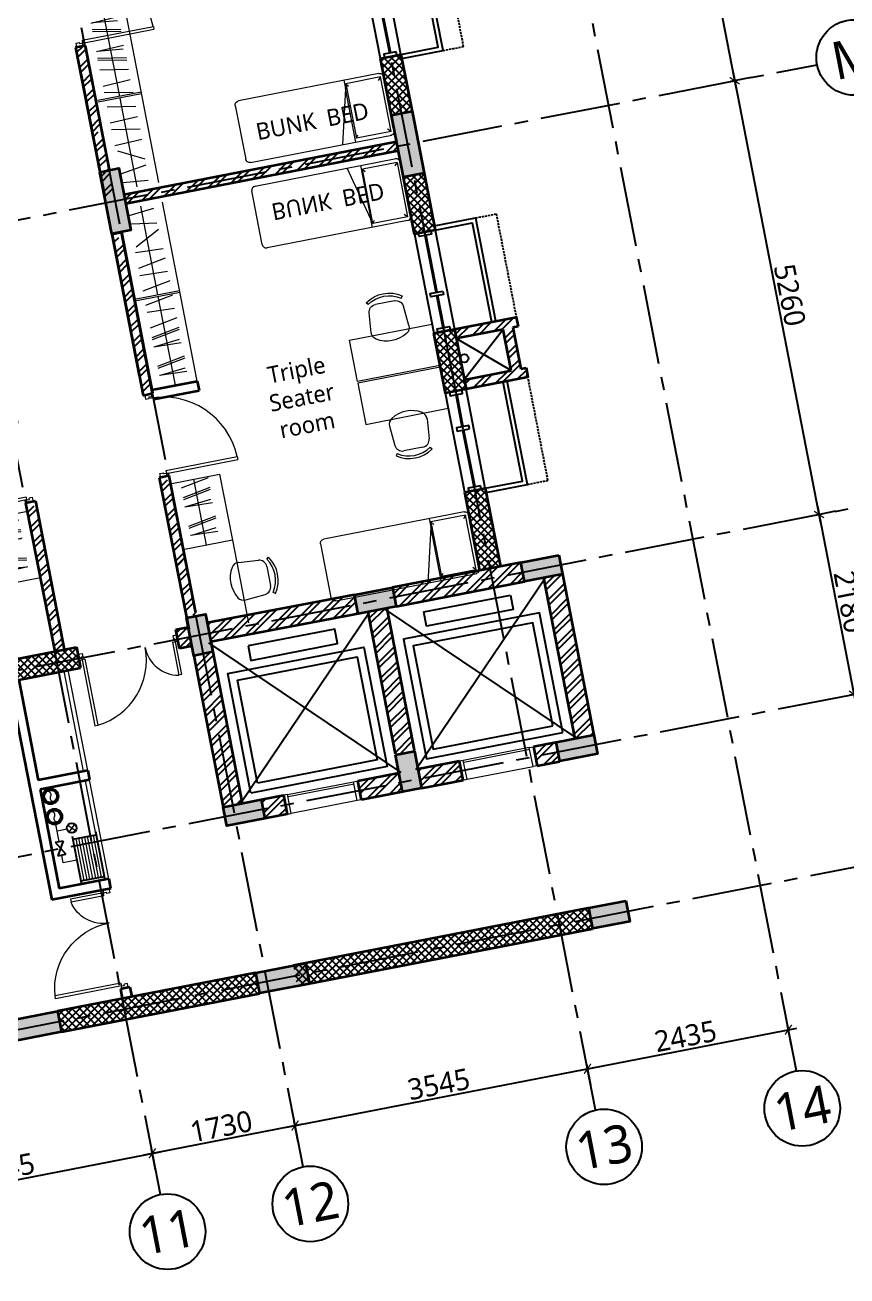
# Model space of a CAD drawing. Header units: millimetres. Extents: x -1107453 to -240403, y -265431 to 143409.
# Drawn here: x -259672 to -249892, y -188488 to -173598 of the extents above; entities that cross this region are included whole.
import ezdxf
from ezdxf.enums import TextEntityAlignment as Align

# ---------------------------------------------------------------- set-up
doc = ezdxf.new("R2010")
doc.units = ezdxf.units.MM
doc.header["$MEASUREMENT"] = 0
doc.linetypes.add('CENTER2', pattern=[28.575, 19.05, -3.175, 3.175, -3.175])
doc.linetypes.add('HIDDEN', pattern=[0.375, 0.25, -0.125])
for name, color, linetype in [('A-Anno-Dims', 7, 'Continuous'), ('A-Anno-Grid Lines', 154, 'Continuous'), ('A-Elevation', 4, 'Continuous'), ('A-Wall Patt', 8, 'Continuous'), ('A-Window', 4, 'Continuous'), ('Anno_Labels', 7, 'Continuous'), ('S-Conc Patt', 9, 'Continuous')]:
    doc.layers.add(name, color=color, linetype=linetype)
for name, color, linetype, lineweight in [('A-Detail Lines', 8, 'Continuous', 25), ('A-Door', 4, 'Continuous', 9), ('A-Wall Sec', 1, 'Continuous', 30), ('A-WIN', 5, 'Continuous', 25), ('column hatch', 12, 'Continuous', 5), ('S-Concrete', 40, 'Continuous', 30), ('text', 7, 'Continuous', 9), ('Wall HATCH', 8, 'Continuous', 15)]:
    doc.layers.add(name, color=color, linetype=linetype, lineweight=lineweight)
doc.layers.add('I-Furniture', color=7, linetype='Continuous', lineweight=15, true_color=0xc76300)
doc.styles.get("Standard").update_dxf_attribs({"font": 'trebuc.ttf'})
doc.dimstyles.new('IIITD_WD_L @ 100', dxfattribs={"dimscale": 100, "dimtxt": 2.5, "dimasz": 1, "dimexe": 0.5, "dimexo": 0.25, "dimgap": 0.3, "dimtad": 1, "dimdec": 0, "dimrnd": 1, "dimzin": 0, "dimdsep": 46, "dimtxsty": 'Standard', "dimblk": 'ARCHTICK', "dimcen": 0.2, "dimdle": 1, "dimclrd": 8, "dimclre": 8, "dimadec": 0, "dimazin": 0, "dimtfac": 1, "dimtdec": 0, "dimtofl": 0, "dimtmove": 0, "dimatfit": 0, "dimfxl": 2, "dimfxlon": 1, "dimtolj": 1, "dimtzin": 0, "dimlwd": -1, "dimlwe": -1, "dimarcsym": 0})
doc.dimstyles.new('IIITD_WD_M @ 100', dxfattribs={"dimscale": 100, "dimtxt": 1, "dimasz": 0.25, "dimexe": 0.25, "dimexo": 0.25, "dimgap": 0.3, "dimtad": 1, "dimdec": 0, "dimrnd": 2.5, "dimzin": 0, "dimdsep": 46, "dimtxsty": 'Standard', "dimblk": 'ARCHTICK', "dimcen": 0.2, "dimdle": 0.5, "dimclrd": 8, "dimclre": 254, "dimadec": 0, "dimazin": 0, "dimtfac": 1, "dimtdec": 0, "dimtofl": 0, "dimtmove": 0, "dimatfit": 0, "dimfxl": 100, "dimtolj": 1, "dimtzin": 0, "dimlwd": -1, "dimlwe": -1, "dimarcsym": 0})
pattern_1 = [(45, (-2e-08, -208066.38), (-44.194174, 44.194174), []), (135, (-2e-08, -208066.38), (-44.194174, -44.194174), [])]
pattern_2 = [(45, (0, -68461.45), (-106.06602, 106.06602), []), (45, (70.71, -68461.45), (-106.06602, 106.06602), [])]

# ---------------------------------------------------------------- blocks, each defined once
blk = doc.blocks.new('Lift Door')
at = {"layer": 'A-Door'}
for p, q in [((-15860, -5817), (-15860, -6617)), ((-15655, -6617), (-15655, -5817)), ((-15630, -6617), (-15630, -5817))]:
    blk.add_line(p, q, dxfattribs=at)
for points in [[(-15860, -5767), (-15860, -5817), (-15630, -5817), (-15630, -5767)], [(-15860, -6667), (-15860, -6617), (-15630, -6617), (-15630, -6667)]]:
    blk.add_lwpolyline(points, dxfattribs=at)
blk = doc.blocks.new('Lift Room')
at = {"layer": 'A-Detail Lines'}
for p, q in [((-15630, 122925), (-13680, 124875)), ((-15630, 124875), (-13680, 122925))]:
    blk.add_line(p, q, dxfattribs=at)
blk.add_lwpolyline([(-15430, 124625), (-14180, 124625), (-14180, 123175), (-15430, 123175)], close=True, dxfattribs=at)
at = {"layer": 'A-Elevation'}
for points in [[(-15530, 124725), (-14080, 124725), (-14080, 123075), (-15530, 123075)], [(-13805, 124425), (-13980, 124425), (-13980, 123375), (-13805, 123375)]]:
    blk.add_lwpolyline(points, close=True, dxfattribs=at)
blk = doc.blocks.new('W 1200')
at = {"layer": 'A-Window', "linetype": 'HIDDEN', "ltscale": 100}
for p, q in [((552588, 7900), (552588, 9150)), ((552838, 7900), (552588, 7900))]:
    blk.add_line(p, q, dxfattribs=at)
at = {"layer": 'A-Window', "color": 2, "lineweight": 40}
for p, q in [((553463, 8720), (553463, 9110)), ((553463, 7990), (553463, 8680))]:
    blk.add_line(p, q, dxfattribs=at)
at = {"layer": 'A-Window', "color": 5}
for points in [[(553338, 7900), (552838, 7900), (552838, 9150)], [(553338, 7950), (552888, 7950), (552888, 9150)]]:
    blk.add_lwpolyline(points, dxfattribs=at)
at = {"layer": 'A-Window'}
for points in [[(553338, 7950), (553338, 9150)], [(553588, 7950), (553588, 9150)], [(553388, 8680), (553388, 8720), (553538, 8720), (553538, 8680), (553388, 8680)]]:
    blk.add_lwpolyline(points, dxfattribs=at)
for points in [[(553388, 9150), (553538, 9150), (553538, 9110), (553388, 9110)], [(553388, 7990), (553538, 7990), (553538, 7950), (553388, 7950)]]:
    blk.add_lwpolyline(points, close=True, dxfattribs=at)
blk = doc.blocks.new('Door 1200')
at = {"layer": 'A-Door', "color": 5, "lineweight": 18}
for p, q in [((524084, 16182), (524084, 16132)), ((524084, 16182), (524159, 16182)), ((524084, 16132), (524124, 16132)), ((524124, 16147), (524124, 16132)), ((524159, 16147), (524124, 16147)), ((524159, 16182), (524159, 16147)), ((524159, 16147), (524557, 16147)), ((524159, 16112), (524159, 16147)), ((524159, 16112), (524557, 16112)), ((524557, 16147), (524557, 16112)), ((524159, 15052), (524159, 15017)), ((524159, 15052), (524958, 15052)), ((524958, 15017), (524958, 15052)), ((524084, 15032), (524124, 15032)), ((524084, 14982), (524084, 15032)), ((524084, 14982), (524159, 14982)), ((524124, 15017), (524124, 15032)), ((524159, 15017), (524124, 15017)), ((524159, 14982), (524159, 15017)), ((524159, 15017), (524958, 15017))]:
    blk.add_line(p, q, dxfattribs=at)
at = {"layer": 'A-Door', "lineweight": 18}
for centre, radius, start, end in [((524155, 16193), 411, 270.5695, 348.692), ((524157, 14978), 804, 5.3148, 89.8715)]:
    blk.add_arc(centre, radius, start, end, dxfattribs=at)
blk = doc.blocks.new('f h')
at = {"layer": 'A-WIN'}
for p, q in [((1010874, -78570), (1010972, -78570)), ((1010874, -78570), (1010972, -78734)), ((1010972, -78570), (1010874, -78734)), ((1011088, -78536), (1011088, -79120)), ((1011088, -78575), (1011368, -78575)), ((1011368, -78536), (1011368, -79120)), ((1010874, -78734), (1010972, -78734)), ((1011088, -79081), (1011368, -79081))]:
    blk.add_line(p, q, dxfattribs=at)
at = {"layer": 'A-WIN', "ltscale": 50}
for centre, radius in [((1010925, -78023), 93.8), ((1010925, -78023), 75), ((1010924, -78269), 93.8), ((1010924, -78269), 75)]:
    blk.add_circle(centre, radius, dxfattribs=at)
at = {"layer": 'A-WIN'}
blk.add_circle((1011100, -78441), 56.6, dxfattribs=at)
at = {"layer": 'Wall HATCH'}
for p, q in [((1010923, -78570), (1010923, -78344)), ((1010923, -78441), (1011044, -78441)), ((1011140, -78401), (1011060, -78481)), ((1011140, -78481), (1011060, -78401)), ((1011123, -78575), (1011123, -79081)), ((1011158, -78575), (1011158, -79081)), ((1011193, -78575), (1011193, -79081)), ((1011228, -78575), (1011228, -79081)), ((1011263, -78575), (1011263, -79081)), ((1011298, -78575), (1011298, -79081)), ((1011333, -78575), (1011333, -79081)), ((1010923, -78828), (1010923, -78734)), ((1011088, -78828), (1010923, -78828))]:
    blk.add_line(p, q, dxfattribs=at)
at = {"layer": 'Wall HATCH', "ltscale": 50}
for centre in [(1010899, -77997), (1010897, -78242)]:
    blk.add_arc(centre, 37.5, 314.6267, 134.6267, dxfattribs=at)
at = {"layer": 'Wall HATCH'}
for centre in [(1010952, -78050), (1010950, -78296)]:
    blk.add_arc(centre, 37.5, 134.6267, 314.6267, dxfattribs=at)
blk = doc.blocks.new('column 2.04')
at = {"layer": 'S-Conc Patt'}
h = blk.add_hatch(color=256, dxfattribs=at)
h.paths.add_polyline_path([(-369013, -99408), (-368966, -99653), (-369417, -99741), (-369465, -99496)])
h.paths.add_polyline_path([(-394331, -99824), (-394331, -100074), (-394781, -100074), (-394781, -99824)])
h.paths.add_polyline_path([(-363666, -83102), (-363421, -83054), (-363278, -83790), (-363523, -83838)])
h.paths.add_polyline_path([(-362663, -88265), (-362417, -88217), (-362274, -88954), (-362520, -89001)])
h.paths.add_polyline_path([(-371321, -89948), (-371075, -89900), (-370932, -90637), (-371178, -90684)])
h.paths.add_polyline_path([(-372324, -84785), (-372079, -84737), (-371936, -85473), (-372181, -85521)])
h.paths.add_polyline_path([(-394581, -79594), (-394331, -79594), (-394331, -80344), (-394581, -80344)])
h.paths.add_polyline_path([(-394581, -84854), (-394331, -84854), (-394331, -85604), (-394581, -85604)])
h.paths.add_polyline_path([(-394581, -90114), (-394331, -90114), (-394331, -90864), (-394581, -90864)])
h.paths.add_polyline_path([(-403401, -90114), (-403151, -90114), (-403151, -90864), (-403401, -90864)])
h.paths.add_polyline_path([(-403401, -84854), (-403151, -84854), (-403151, -85604), (-403401, -85604)])
h.paths.add_polyline_path([(-376206, -74746), (-375956, -74746), (-375956, -75496), (-376206, -75496)])
h.paths.add_polyline_path([(-376206, -68798), (-375956, -68798), (-375956, -69548), (-376206, -69548)])
h.paths.add_polyline_path([(-376206, -71978), (-375956, -71978), (-375956, -72728), (-376206, -72728)])
h.paths.add_polyline_path([(-392316, -74679), (-392566, -74679), (-392566, -75429), (-392316, -75429)])
h.paths.add_polyline_path([(-392316, -69548), (-392566, -69548), (-392566, -68798), (-392316, -68798)])
h.paths.add_polyline_path([(-392316, -72728), (-392566, -72728), (-392566, -71978), (-392316, -71978)])
h.paths.add_polyline_path([(-404356, -76624), (-404106, -76624), (-404106, -77374), (-404356, -77374)])
h.paths.add_polyline_path([(-399116, -69048), (-399116, -68798), (-399866, -68798), (-399866, -69048)])
h.paths.add_polyline_path([(-399866, -71219), (-399616, -71219), (-399616, -71969), (-399866, -71969)])
h.paths.add_polyline_path([(-405836, -76624), (-405586, -76624), (-405586, -77374), (-405836, -77374)])
h.paths.add_polyline_path([(-405836, -74679), (-405586, -74679), (-405586, -75429), (-405836, -75429)])
h.paths.add_polyline_path([(-399866, -74679), (-399616, -74679), (-399616, -75429), (-399866, -75429)])
h.paths.add_polyline_path([(-394331, -74679), (-394581, -74679), (-394581, -75429), (-394331, -75429)])
h.paths.add_polyline_path([(-398116, -74679), (-397886, -74679), (-397886, -75429), (-398116, -75429)])
h.paths.add_polyline_path([(-363217, -72649), (-362972, -72601), (-362829, -73337), (-363074, -73385)])
h.paths.add_polyline_path([(-367968, -75554), (-367921, -75799), (-368659, -75943), (-368707, -75697)])
h.paths.add_polyline_path([(-365101, -94245), (-364876, -94201), (-364788, -94653), (-365014, -94697)])
h.paths.add_polyline_path([(-366635, -98929), (-366588, -99174), (-367177, -99289), (-367224, -99043)])
h.paths.add_polyline_path([(-399616, -76624), (-399616, -76854), (-400366, -76854), (-400366, -76624)])
h.paths.add_polyline_path([(-360255, -95641), (-360212, -95867), (-360658, -95954), (-360702, -95728)])
h.paths.add_polyline_path([(-364212, -96410), (-364168, -96636), (-364620, -96724), (-364664, -96498)])
h.paths.add_polyline_path([(-360672, -93501), (-360628, -93727), (-361080, -93815), (-361124, -93589)])
h.paths.add_polyline_path([(-362615, -95876), (-362389, -95832), (-362303, -96274), (-362529, -96317)])
h.paths.add_polyline_path([(-362650, -93886), (-362606, -94112), (-363058, -94200), (-363102, -93974)])
h.paths.add_polyline_path([(-399616, -97814), (-399616, -98044), (-400066, -98044), (-400066, -97814)])
h.paths.add_polyline_path([(-399616, -95979), (-399846, -95979), (-399846, -95519), (-399616, -95519)])
h.paths.add_polyline_path([(-403656, -97814), (-403656, -98044), (-404106, -98044), (-404106, -97814)])
h.paths.add_polyline_path([(-403656, -95634), (-403656, -95864), (-404106, -95864), (-404106, -95634)])
h.paths.add_polyline_path([(-401976, -97584), (-401746, -97584), (-401746, -98044), (-401976, -98044)])
h.paths.add_polyline_path([(-401631, -95634), (-401631, -95864), (-402091, -95864), (-402091, -95634)])
h.paths.add_polyline_path([(-367831, -89270), (-367605, -89226), (-367462, -89962), (-367688, -90006)])
h.paths.add_polyline_path([(-367136, -83776), (-366911, -83732), (-366768, -84469), (-366993, -84513)])
h.paths.add_polyline_path([(-368050, -79074), (-368094, -78848), (-367358, -78705), (-367314, -78931)])
h.paths.add_polyline_path([(-370776, -74118), (-370550, -74074), (-370407, -74811), (-370633, -74854)])
h.paths.add_polyline_path([(-398116, -79594), (-397886, -79594), (-397886, -80344), (-398116, -80344)])
h.paths.add_polyline_path([(-363685, -98355), (-363637, -98601), (-364227, -98715), (-364275, -98470)])
h.paths.add_polyline_path([(-399616, -99824), (-399616, -100074), (-400216, -100074), (-400216, -99824)])
h.paths.add_polyline_path([(-364299, -74841), (-364054, -74793), (-363911, -75529), (-364156, -75577)])
h.paths.add_polyline_path([(-396500, -95634), (-396500, -95884), (-397100, -95884), (-397100, -95634)])
h.paths.add_polyline_path([(-403606, -80084), (-403606, -79834), (-404356, -79834), (-404356, -80084)])
h.paths.add_polyline_path([(-359872, -97614), (-359824, -97860), (-360265, -97945), (-360313, -97700)])
h.paths.add_polyline_path([(-396501, -99824), (-396501, -100074), (-397101, -100074), (-397101, -99824)])
h.paths.add_polyline_path([(-403655, -99824), (-403655, -100074), (-404106, -100074), (-404106, -99824)])
h.paths.add_polyline_path([(-367439, -94796), (-367391, -95042), (-367980, -95156), (-368028, -94911)])
h.paths.add_polyline_path([(-368835, -84106), (-368609, -84063), (-368466, -84799), (-368692, -84843)])
h.paths.add_polyline_path([(-398116, -84854), (-397886, -84854), (-397886, -85604), (-398116, -85604)])
h.paths.add_polyline_path([(-398116, -90114), (-397886, -90114), (-397886, -90864), (-398116, -90864)])
h.paths.add_polyline_path([(-369076, -73788), (-368830, -73740), (-368687, -74476), (-368933, -74524)])
h.paths.add_polyline_path([(-374266, -74797), (-374020, -74749), (-373877, -75485), (-374123, -75533)])
h.paths.add_polyline_path([(-405836, -71219), (-405586, -71219), (-405586, -71969), (-405836, -71969)])
h.paths.add_polyline_path([(-362846, -74558), (-362601, -74510), (-362458, -75247), (-362703, -75294)])
h.paths.add_polyline_path([(-363878, -69249), (-363633, -69201), (-363490, -69937), (-363735, -69985)])
h.paths.add_polyline_path([(-369736, -70391), (-369491, -70344), (-369347, -71080), (-369593, -71128)])
h.paths.add_polyline_path([(-369820, -95259), (-369772, -95505), (-370224, -95592), (-370271, -95347)])
h.paths.add_polyline_path([(-366133, -88940), (-365907, -88896), (-365764, -89632), (-365990, -89676)])
h.paths.add_polyline_path([(-363442, -77944), (-363394, -78189), (-364130, -78332), (-364178, -78087)])
h.paths.add_polyline_path([(-369838, -78943), (-369613, -78899), (-369469, -79635), (-369695, -79679)])
h.paths.add_polyline_path([(-373328, -79621), (-373083, -79574), (-372940, -80310), (-373185, -80358)])
h.paths.add_polyline_path([(-400366, -80064), (-400366, -79834), (-399616, -79834), (-399616, -80064)])
h.paths.add_polyline_path([(-399846, -84854), (-399616, -84854), (-399616, -85604), (-399846, -85604)])
h.paths.add_polyline_path([(-394331, -95634), (-394331, -95884), (-394781, -95884), (-394781, -95634)])
h.paths.add_polyline_path([(-399846, -90114), (-399616, -90114), (-399616, -90864), (-399846, -90864)])
h.paths.add_polyline_path([(-370543, -69048), (-370543, -68798), (-369793, -68798), (-369793, -69048)])
at = {"layer": 'S-Concrete', "lineweight": 35}
for points in [[(-362663, -88265), (-362417, -88217), (-362274, -88954), (-362520, -89001)], [(-366635, -98929), (-366588, -99174), (-367177, -99289), (-367224, -99043), (-366635, -98929)]]:
    blk.add_lwpolyline(points, close=True, dxfattribs=at)
for points in [[(-366133, -88940), (-365907, -88896), (-365764, -89632), (-365990, -89676), (-366133, -88940)], [(-360672, -93501), (-360628, -93727), (-361080, -93815), (-361124, -93589), (-360672, -93501)], [(-362650, -93886), (-362606, -94112), (-363058, -94200), (-363102, -93974), (-362650, -93886)], [(-365101, -94245), (-364876, -94201), (-364788, -94653), (-365014, -94697), (-365101, -94245)], [(-360255, -95641), (-360212, -95867), (-360658, -95954), (-360702, -95728), (-360255, -95641)], [(-362615, -95876), (-362389, -95832), (-362303, -96274), (-362529, -96317), (-362615, -95876)], [(-364212, -96410), (-364168, -96636), (-364620, -96724), (-364664, -96498), (-364212, -96410)], [(-359872, -97614), (-359824, -97860), (-360265, -97945), (-360313, -97700), (-359872, -97614)], [(-363685, -98355), (-363637, -98601), (-364227, -98715), (-364275, -98470), (-363685, -98355)]]:
    blk.add_lwpolyline(points, dxfattribs=at)
blk = doc.blocks.new('ABL_Door_S - 1000 x 2100-11-3 Second Floor Lvl')
at = {"layer": 'A-Door', "color": 5}
for p, q in [((-500, 38), (-450, 38)), ((-500, -38), (-500, 38)), ((-450, 38), (-450, -3)), ((450, 38), (450, -3)), ((500, 38), (450, 38)), ((500, -38), (500, 38)), ((-500, -38), (-465, -38)), ((-465, -3), (-450, -3)), ((-465, -38), (-465, -3)), ((-430, -38), (-465, -38)), ((465, -3), (450, -3)), ((465, -38), (465, -3)), ((500, -38), (465, -38))]:
    blk.add_line(p, q, dxfattribs=at)
at = {"layer": 'A-Door', "color": 5, "lineweight": 18}
for p, q in [((-465, -38), (-465, -903)), ((-430, -38), (-430, -903)), ((-430, -903), (-465, -903))]:
    blk.add_line(p, q, dxfattribs=at)
at = {"layer": 'A-Door'}
blk.add_arc((-450, -2), 900, 271.2981, 359.9894, dxfattribs=at)
blk = doc.blocks.new('Grid Head')
blk.add_circle((0, 0), 3)
at = {"layer": 'Anno_Labels'}
blk.add_attdef('GRID_NAME', text='', height=3, dxfattribs=at).set_placement((0, 0), align=Align.MIDDLE_CENTER)
blk = doc.blocks.new('_ArchTick')
at = {"color": 0, "linetype": 'ByBlock', "const_width": 0.15}
blk.add_lwpolyline([(-0.5, -0.5), (0.5, 0.5)], dxfattribs=at)
blk = doc.blocks.new('*D1101')
at = {"layer": 'A-Anno-Dims', "color": 8, "transparency": 16777216}
for p, q in [((545837, -12400), (549513, -11685)), ((549453, -11901), (549405, -11655)), ((545973, -12577), (545925, -12332))]:
    blk.add_line(p, q, dxfattribs=at)
at = {"layer": 'A-Anno-Dims', "color": 8, "transparency": 16777216, "xscale": 100, "yscale": 100, "zscale": 100}
for p, rotation in [((549415, -11704), 11.00000000000686), ((545935, -12381), 191.0000000000068)]:
    blk.add_blockref('_ArchTick', p, dxfattribs=dict(at, rotation=rotation))
at = {"layer": 'A-Anno-Dims', "color": 0, "transparency": 16777216, "insert": (547645, -11888), "char_height": 250, "attachment_point": 5, "rotation": 11}
blk.add_mtext('\\A1;3545', dxfattribs=at)
blk = doc.blocks.new('_Open90')
at = {"color": 0, "linetype": 'ByBlock', "lineweight": -2}
for p, q in [((0, 0), (-1, 0)), ((-0.5, 0.5), (0, 0)), ((0, 0), (-0.5, -0.5))]:
    blk.add_line(p, q, dxfattribs=at)
blk = doc.blocks.new('*D1102')
at = {"layer": 'A-Anno-Dims', "color": 8, "transparency": 16777216}
for p, q in [((549317, -11724), (551211, -11355)), ((551151, -11571), (551104, -11325)), ((549453, -11901), (549405, -11655))]:
    blk.add_line(p, q, dxfattribs=at)
at = {"layer": 'A-Anno-Dims', "color": 8, "transparency": 16777216, "xscale": 100, "yscale": 100, "zscale": 100}
for p, rotation in [((551113, -11374), 10.99999999058284), ((549415, -11704), 190.9999999905828)]:
    blk.add_blockref('_ArchTick', p, dxfattribs=dict(at, rotation=rotation))
at = {"layer": 'A-Anno-Dims', "color": 0, "transparency": 16777216, "insert": (550234, -11385), "char_height": 250, "attachment_point": 5, "rotation": 11}
blk.add_mtext('\\A1;1730', dxfattribs=at)
blk = doc.blocks.new('*D1103')
at = {"layer": 'A-Anno-Dims', "color": 8, "transparency": 16777216}
for p, q in [((551015, -11393), (554691, -10679)), ((554631, -10894), (554583, -10649)), ((551151, -11571), (551104, -11325))]:
    blk.add_line(p, q, dxfattribs=at)
at = {"layer": 'A-Anno-Dims', "color": 8, "transparency": 16777216, "xscale": 100, "yscale": 100, "zscale": 100}
for p, rotation in [((554593, -10698), 10.99999999058284), ((551113, -11374), 190.9999999905828)]:
    blk.add_blockref('_ArchTick', p, dxfattribs=dict(at, rotation=rotation))
at = {"layer": 'A-Anno-Dims', "color": 0, "transparency": 16777216, "insert": (552823, -10882), "char_height": 250, "attachment_point": 5, "rotation": 11}
blk.add_mtext('\\A1;3545', dxfattribs=at)
blk = doc.blocks.new('*D1104')
at = {"layer": 'A-Anno-Dims', "color": 8, "transparency": 16777216}
for p, q in [((554495, -10717), (557082, -10214)), ((557022, -10430), (556974, -10184)), ((554631, -10894), (554583, -10649))]:
    blk.add_line(p, q, dxfattribs=at)
at = {"layer": 'A-Anno-Dims', "color": 8, "transparency": 16777216, "xscale": 100, "yscale": 100, "zscale": 100}
for p, rotation in [((556983, -10233), 10.99999999058284), ((554593, -10698), 190.9999999905828)]:
    blk.add_blockref('_ArchTick', p, dxfattribs=dict(at, rotation=rotation))
at = {"layer": 'A-Anno-Dims', "color": 0, "transparency": 16777216, "insert": (555758, -10311), "char_height": 250, "attachment_point": 5, "rotation": 11}
blk.add_mtext('\\A1;2435', dxfattribs=at)
blk = doc.blocks.new('*D1124')
at = {"layer": 'A-Anno-Dims', "color": 8, "transparency": 16777216}
for p, q in [((557328, -4003), (557783, -6339)), ((557544, -4063), (557298, -4111)), ((557960, -6203), (557714, -6251))]:
    blk.add_line(p, q, dxfattribs=at)
at = {"layer": 'A-Anno-Dims', "color": 8, "transparency": 16777216, "xscale": 100, "yscale": 100, "zscale": 100}
for p, rotation in [((557348, -4101), 101.0000000010404), ((557764, -6241), 281.0000000010404)]:
    blk.add_blockref('_ArchTick', p, dxfattribs=dict(at, rotation=rotation))
at = {"layer": 'A-Anno-Dims', "color": 0, "transparency": 16777216, "insert": (557710, -5141), "char_height": 250, "attachment_point": 5, "rotation": 281}
blk.add_mtext('\\A1;2180', dxfattribs=at)
blk = doc.blocks.new('*D1127')
at = {"layer": 'A-Anno-Dims', "color": 8, "transparency": 16777216}
for p, q in [((555537, 6264), (555291, 6216)), ((555321, 6324), (556363, 964)), ((556540, 1100), (556295, 1053))]:
    blk.add_line(p, q, dxfattribs=at)
at = {"layer": 'A-Anno-Dims', "color": 8, "transparency": 16777216, "xscale": 100, "yscale": 100, "zscale": 100}
for p, rotation in [((555340, 6226), 101.0000000010405), ((556344, 1062), 281.0000000010405)]:
    blk.add_blockref('_ArchTick', p, dxfattribs=dict(at, rotation=rotation))
at = {"layer": 'A-Anno-Dims', "color": 0, "transparency": 16777216, "insert": (555997, 3674), "char_height": 250, "attachment_point": 5, "rotation": 281}
blk.add_mtext('\\A1;5260', dxfattribs=at)
blk = doc.blocks.new('*D1128')
at = {"layer": 'A-Anno-Dims', "color": 8, "transparency": 16777216}
for p, q in [((556540, 1100), (556295, 1053)), ((556325, 1160), (557367, -4199)), ((557544, -4063), (557298, -4111))]:
    blk.add_line(p, q, dxfattribs=at)
at = {"layer": 'A-Anno-Dims', "color": 8, "transparency": 16777216, "xscale": 100, "yscale": 100, "zscale": 100}
for p, rotation in [((556344, 1062), 101.0000000010405), ((557348, -4101), 281.0000000010405)]:
    blk.add_blockref('_ArchTick', p, dxfattribs=dict(at, rotation=rotation))
at = {"layer": 'A-Anno-Dims', "color": 0, "transparency": 16777216, "insert": (557000, -1489), "char_height": 250, "attachment_point": 5, "rotation": 281}
blk.add_mtext('\\A1;5260', dxfattribs=at)
blk = doc.blocks.new('chair1')
at = {"layer": 'I-Furniture'}
for p, q in [((-320, 228), (-84, 207)), ((16, 201), (42, 219)), ((1, 115), (1, -115)), ((-320, -228), (-84, -207)), ((16, -201), (42, -219))]:
    blk.add_line(p, q, dxfattribs=at)
for centre, radius, start, end in [((-108, 0), 351, 148.407, 211.593), ((-328, 135), 92.9, 85.0303, 148.407), ((-92, 115), 92.9, 0, 85.0303), ((-278, 0), 356, 325.6197, 34.3803), ((-278, 0), 387, 325.6197, 34.3803), ((-92, -115), 92.9, 274.9697, 0), ((-328, -135), 92.9, 211.593, 274.9697)]:
    blk.add_arc(centre, radius, start, end, dxfattribs=at)
blk = doc.blocks.new('A$C0E3E786B')
at = {"layer": 'I-Furniture', "ltscale": 0.1}
for p, q in [((-1905, 916), (-205, 916)), ((-1481, 916), (-1481, 816)), ((-1955, 216), (-1955, 866)), ((-1915, 872), (-1881, 837)), ((-1915, 872), (-1495, 872)), ((-1915, 211), (-1915, 872)), ((-1495, 872), (-1521, 837)), ((-1495, 872), (-1495, 211)), ((-1481, 166), (-1481, 816)), ((-1481, 816), (-1320, 166)), ((-155, 866), (-155, 216)), ((-1915, 211), (-1881, 246)), ((-1915, 211), (-1495, 211)), ((-1915, 166), (-1915, 167)), ((-205, 166), (-1915, 166)), ((-1495, 211), (-1521, 246))]:
    blk.add_line(p, q, dxfattribs=at)
for centre, start, end in [((-1905, 866), 90, 180), ((-205, 866), 0, 90), ((-1905, 216), 180, 270), ((-205, 216), 270, 0)]:
    blk.add_arc(centre, 50, start, end, dxfattribs=at)
blk = doc.blocks.new('*D1134')
at = {"layer": 'text', "color": 8, "transparency": 16777216}
blk.add_line((-289758, -110151), (-289758, -109251), dxfattribs=at)
at = {"layer": 'text', "color": 254, "transparency": 16777216}
for p, q in [((-289958, -109301), (-289733, -109301)), ((-289958, -110101), (-289733, -110101))]:
    blk.add_line(p, q, dxfattribs=at)
at = {"layer": 'text', "color": 8, "transparency": 16777216, "xscale": 25, "yscale": 25, "zscale": 25}
for p, rotation in [((-289758, -109301), 90), ((-289758, -110101), 270)]:
    blk.add_blockref('_ArchTick', p, dxfattribs=dict(at, rotation=rotation))
at = {"layer": 'text', "color": 0, "transparency": 16777216, "insert": (-289839, -109701), "char_height": 100, "attachment_point": 5, "rotation": 90}
blk.add_mtext('\\A1;800', dxfattribs=at)
blk = doc.blocks.new('Grid Girls Hostel')
at = {"layer": 'A-Anno-Grid Lines', "linetype": 'CENTER2', "ltscale": 50}
for p, q in [((557078.8, -10724.1), (550388.2, 23696.3)), ((551208.5, -11865.1), (544521.1, 22538.2)), ((549510.2, -12195.2), (542822.9, 22208.1)), ((554688.3, -11188.7), (550425.3, 10742.6)), ((542821.1, -1566.3), (557324.7, 1252.9)), ((543824.8, -6729.7), (558328.3, -3910.5)), ((544241.4, -8869.5), (558745, -6050.3)), ((544626.8, -10852.3), (559130.4, -8033.1))]:
    blk.add_line(p, q, dxfattribs=at)
at = {"layer": 'A-Anno-Dims'}
ref = blk.add_blockref('Grid Head', (557766.4, 1338.7), dxfattribs=dict(at, xscale=150, yscale=150, zscale=150, rotation=11.00000000000715))
ref.add_attrib('GRID_NAME', 'M', dxfattribs={"layer": '0', "height": 450, "rotation": 11}).set_placement((557766.4, 1338.7), align=Align.MIDDLE_CENTER)
ref = blk.add_blockref('Grid Head', (557148.1, -11169), dxfattribs=dict(at, xscale=150, yscale=150, zscale=150, rotation=11.00000000000739))
ref.add_attrib('GRID_NAME', '14', dxfattribs={"layer": '0', "height": 450, "rotation": 11}).set_placement((557148.1, -11169), align=Align.MIDDLE_CENTER)
ref = blk.add_blockref('Grid Head', (554790.7, -11627.2), dxfattribs=dict(at, xscale=150, yscale=150, zscale=150, rotation=11.00000000000739))
ref.add_attrib('GRID_NAME', '13', dxfattribs={"layer": '0', "height": 450, "rotation": 11}).set_placement((554790.7, -11627.2), align=Align.MIDDLE_CENTER)
ref = blk.add_blockref('Grid Head', (551295, -12306.7), dxfattribs=dict(at, xscale=149.9999999999999, yscale=149.9999999999999, zscale=149.9999999999999, rotation=11.00000000000739))
ref.add_attrib('GRID_NAME', '12', dxfattribs={"layer": '0', "height": 450, "rotation": 11}).set_placement((551295, -12306.7), align=Align.MIDDLE_CENTER)
ref = blk.add_blockref('Grid Head', (549596.1, -12637), dxfattribs=dict(at, xscale=150, yscale=150, zscale=150, rotation=11.00000000000739))
ref.add_attrib('GRID_NAME', '11', dxfattribs={"layer": '0', "height": 450, "rotation": 11}).set_placement((549596.1, -12637), align=Align.MIDDLE_CENTER)
for base, p1, p2, angle, picture, middle in [((556343.9, 1062.2), (556321, 6416.2), (557324.7, 1252.9), 101, '*D1127', (555996.8, 3674)), ((557347.6, -4101.1), (557324.7, 1252.9), (558328.3, -3910.5), 101, '*D1128', (557000.5, -1489.4)), ((557763.5, -6241.1), (558328.3, -3910.5), (558744.3, -6050.5), 101, '*D1124', (557709.9, -5141.1)), ((556983.4, -10233.2), (554688.3, -11188.7), (557078.8, -10724.1), 191, '*D1104', (555758.2, -10311.3)), ((554592.9, -10697.9), (551208.5, -11865.1), (554688.3, -11188.7), 191, '*D1103', (552823, -10881.8)), ((551113.1, -11374.3), (549510.2, -12195.2), (551208.5, -11865.1), 191, '*D1102', (550234, -11385.1))]:
    dim = blk.add_linear_dim(base=base, p1=p1, p2=p2, angle=angle, dimstyle='IIITD_WD_L @ 100', override={"dimtmove": 1, "dimldrblk": 'Open90', "dimarcsym": 1}, dxfattribs=at)
    dim.commit()
    dim.dimension.update_dxf_attribs({"geometry": picture, "text_midpoint": middle})
dim = blk.add_aligned_dim(p1=(546030.4, -12871.7), p2=(549510.2, -12195.2), distance=500, dimstyle='IIITD_WD_L @ 100', override={"dimldrblk": 'Open90', "dimarcsym": 1}, dxfattribs=at)
dim.commit()
dim.dimension.update_dxf_attribs({"geometry": '*D1101', "text_midpoint": (547644.9, -11888.3)})
blk = doc.blocks.new('TRIPLE')
at = {"layer": 'A-Wall Sec', "lineweight": 35}
for p, q in [((-290652.3, -111125.6), (-290102.3, -111125.6)), ((-290102.3, -111240.6), (-290102.3, -111125.6)), ((-290652.3, -111240.6), (-290102.3, -111240.6))]:
    blk.add_line(p, q, dxfattribs=at)
at = {"layer": 'I-Furniture', "ltscale": 0.1}
for p, q in [((-290052.3, -109301), (-290052.3, -108299.1)), ((-290052.3, -109301), (-290652.3, -109301)), ((-290052.3, -110101), (-290052.3, -109301)), ((-290652.3, -110101), (-290052.3, -110101)), ((-290102.3, -111240.6), (-290102.3, -113410.7)), ((-290102.3, -111240.6), (-290102.3, -113410.7)), ((-290102.3, -112315.6), (-290627.3, -112315.6)), ((-290102.3, -112335.6), (-290627.3, -112335.6))]:
    blk.add_line(p, q, dxfattribs=at)
at = {"layer": 'I-Furniture', "color": 9, "ltscale": 0.1, "true_color": 0xbababa}
for p, q in [((-290364.8, -109301), (-290364.8, -110101)), ((-290196.1, -109596.5), (-290533.4, -109537.1)), ((-290196.1, -109621.1), (-290533.4, -109561.7)), ((-290531, -109454.2), (-290200.4, -109440.2)), ((-290516.5, -109451.9), (-290213, -109484.3)), ((-290196.1, -109942.6), (-290533.4, -109883.2)), ((-290531, -109800.3), (-290200.4, -109786.3)), ((-290516.5, -109798), (-290213, -109830.4)), ((-290196.1, -109967.2), (-290533.4, -109907.8)), ((-290196.1, -110084.4), (-290533.4, -110025)), ((-290364.8, -111240.6), (-290364.8, -112315.6)), ((-290196.1, -111536), (-290533.4, -111476.6)), ((-290196.1, -111560.6), (-290533.4, -111501.3)), ((-290531, -111393.8), (-290200.4, -111379.8)), ((-290516.5, -111391.5), (-290213, -111423.8)), ((-290531, -111739.9), (-290200.4, -111725.9)), ((-290516.5, -111737.6), (-290213, -111770)), ((-290196.1, -111882.1), (-290533.4, -111822.8)), ((-290196.1, -111906.8), (-290533.4, -111847.4)), ((-290196.1, -112023.9), (-290533.4, -111964.5)), ((-290196.1, -112299.3), (-290533.4, -112239.9)), ((-290531, -112157), (-290200.4, -112143.1)), ((-290196.1, -112471.7), (-290533.4, -112412.4)), ((-290364.8, -112335.6), (-290364.8, -113410.7)), ((-290196.1, -112747.1), (-290533.4, -112687.7)), ((-290531, -112604.9), (-290200.4, -112590.9)), ((-290531, -112880.2), (-290200.4, -112866.3)), ((-290509.4, -112948.4), (-290211.1, -113101.5)), ((-290213.6, -113177.9), (-290514.6, -113223.4)), ((-290521.1, -113327.6), (-290217.6, -113359.9))]:
    blk.add_line(p, q, dxfattribs=at)
at = {"layer": 'I-Furniture', "ltscale": 0.1}
for points in [[(-287231.5, -110851.6), (-288231.5, -110851.6), (-288231.5, -110351.5), (-287231.5, -110351.5)], [(-287231.5, -110871.6), (-288231.5, -110871.6), (-288231.5, -111371.6), (-287231.5, -111371.6)]]:
    blk.add_lwpolyline(points, close=True, dxfattribs=at)
at = {"layer": 'I-Furniture', "extrusion": (0, 0, -1), "xscale": -1, "zscale": -1, "rotation": 180}
blk.add_blockref('A$C0E3E786B', (289186.7, -108190.7), dxfattribs=at)
at = {"layer": 'I-Furniture', "ltscale": 0.1, "extrusion": (0, 0, -1), "zscale": -1}
for p, rotation in [((289711, -108800.1), 180), ((287731.5, -109955.4), 90)]:
    blk.add_blockref('chair1', p, dxfattribs=dict(at, rotation=rotation))
at = {"layer": 'I-Furniture', "ltscale": 0.1, "rotation": 270}
blk.add_blockref('chair1', (-287731.5, -111729.1), dxfattribs=at)
at = {"layer": 'I-Furniture', "extrusion": (0, 0, -1), "zscale": -1}
blk.add_blockref('A$C0E3E786B', (289186.7, -113552.6), dxfattribs=at)
at = {"layer": 'text', "lineweight": 35, "insert": (-288167.8, -113043.8), "char_height": 200, "width": 1506.419, "attachment_point": 5}
blk.add_mtext('BUNK  BED', dxfattribs=at)
at = {"layer": 'text'}
dim = blk.add_linear_dim(base=(-289757.7, -109301), p1=(-290052.3, -110101), p2=(-290052.3, -109301), angle=90, dimstyle='IIITD_WD_M @ 100', override={"dimfxl": 2, "dimfxlon": 1, "dimarcsym": 1}, dxfattribs=at)
dim.commit()
dim.dimension.update_dxf_attribs({"geometry": '*D1134', "text_midpoint": (-289838.6, -109701)})

msp = doc.modelspace()

# ---------------------------------------------------------------- hatches: boundary and pattern name
at = {"layer": 'A-Wall Patt'}
h = msp.add_hatch(dxfattribs=at)
h.set_pattern_fill('ANSI37', color=256, scale=500, style=0)
h.set_pattern_definition(pattern_1)
h.paths.add_polyline_path([(-254195.4, -179111), (-254440.8, -179158.7), (-254259.5, -180091.2), (-254014.1, -180043.5)])
h.paths.add_polyline_path([(-254563.6, -177216.4), (-254809, -177264.1), (-254669.7, -177980.7), (-254424.3, -177933)])
h.paths.add_polyline_path([(-254924.2, -175361.2), (-255169.6, -175408.9), (-255038, -176086.2), (-254792.6, -176038.5)])
h.paths.add_polyline_path([(-255199, -173947.6), (-255444.4, -173995.3), (-255312.8, -174672.6), (-255067.3, -174624.9)])
h = msp.add_hatch(dxfattribs=at)
h.set_pattern_fill('ANSI32', color=256, scale=400, angle=360, style=0)
h.set_pattern_definition([(45, (592.99, -63048.15), (-106.06602, 106.06602), []), (45, (663.7, -63048.15), (-106.06602, 106.06602), [])])
h.paths.add_polyline_path([(-258760.2, -174860.9), (-258873.1, -174882.9), (-258725.7, -175640.8), (-258612.8, -175618.9)])
h = msp.add_hatch(dxfattribs=at)
h.set_pattern_fill('ANSI32', color=256, scale=400, angle=360, style=0)
h.set_pattern_definition([(45, (-807589.64, -52112.62), (-106.066017, 106.066017), []), (45, (-807518.93, -52112.62), (-106.066017, 106.066017), [])])
h.paths.add_polyline_path([(-255230.2, -175097.2), (-255252.2, -174984.3), (-258495.8, -175614.8), (-258473.8, -175727.7)])
h = msp.add_hatch(dxfattribs=at)
h.set_pattern_fill('ANSI37', color=256, scale=500, style=0)
h.set_pattern_definition(pattern_1)
h.paths.add_polyline_path([(-260629.9, -181563.7), (-260677.6, -181318.3), (-262469.7, -181666.6), (-262422, -181912)])
h.paths.add_polyline_path([(-259058.6, -181003.6), (-260088.6, -181203.8), (-260040.9, -181449.2), (-259010.9, -181249)])
h.paths.add_polyline_path([(-263857, -175630.6), (-264102.4, -175678.3), (-263970.7, -176355.6), (-263725.3, -176307.9)])
h.paths.add_polyline_path([(-263582.2, -177044.1), (-263827.6, -177091.8), (-263695.9, -177769.1), (-263450.5, -177721.4)])
h.paths.add_polyline_path([(-263221.6, -178899.4), (-263467, -178947.1), (-263397.3, -179305.4, -0.0000921), (-263397.3, -179305.4), (-263327.7, -179663.7), (-263082.3, -179616)])
h.paths.add_polyline_path([(-262853.3, -180793.9), (-263098.7, -180841.6), (-262921.3, -181754.4), (-262675.9, -181706.7)])
h = msp.add_hatch(dxfattribs=at)
h.set_pattern_fill('ANSI32', color=256, scale=400, angle=360, style=0)
h.set_pattern_definition(pattern_2)
h.paths.add_polyline_path([(-253869.3, -177198.6), (-253805.4, -177186.2), (-253827.4, -177073.3), (-254563.6, -177216.4), (-254541.7, -177329.3), (-253982.1, -177220.6), (-253886.7, -177711.4), (-254446.3, -177820.1), (-254424.3, -177933), (-253688.1, -177789.9), (-253710, -177677), (-253773.9, -177689.4)])
h = msp.add_hatch(dxfattribs=at)
h.set_pattern_fill('ANSI32', color=256, scale=400, angle=360, style=0)
h.set_pattern_definition([(45, (1586.27, -68158.15), (-106.06602, 106.06602), []), (45, (1656.98, -68158.15), (-106.06602, 106.06602), [])])
h.paths.add_polyline_path([(-257641.6, -180615.3), (-257754.5, -180637.2), (-257879.8, -179992.8), (-257766.9, -179970.9)])
h = msp.add_hatch(dxfattribs=at)
h.set_pattern_fill('ANSI32', color=256, scale=400, angle=360, style=0)
h.set_pattern_definition([(45, (-2e-08, -208066.38), (-106.06602, 106.06602), []), (45, (70.71, -208066.38), (-106.06602, 106.06602), [])])
h.paths.add_polyline_path([(-253729.7, -180222.5), (-253773.6, -179996.8), (-255300, -180293.5), (-255256.1, -180519.3)])
h.paths.add_polyline_path([(-257729.6, -180765.6), (-257876.8, -180794.2), (-257832.9, -181020), (-257685.7, -180991.4)])
h.paths.add_polyline_path([(-255752.2, -180377.8), (-257506, -180710.5), (-257462.1, -180936.3), (-255708.3, -180603.6)])
h.paths.add_polyline_path([(-257437.9, -181060.5), (-257663.7, -181104.4), (-257313.6, -182905.5), (-257112.6, -182866.5), (-257092.7, -182836.9)])
h.paths.add_polyline_path([(-256597, -182766.3), (-256862.1, -182817.8), (-256818.2, -183043.6), (-256553.1, -182992)])
h.paths.add_polyline_path([(-255222.8, -182499.2), (-255713.6, -182594.5), (-255669.7, -182820.3), (-255178.9, -182724.9)])
h.paths.add_polyline_path([(-253357, -182136.5), (-253622.7, -182188.1), (-253578.8, -182413.9), (-253313.1, -182362.4)])
h.paths.add_polyline_path([(-253278, -180135.7), (-253480.5, -180175), (-253499.2, -180202.8), (-253136.7, -182067.9), (-253106.9, -182088), (-252905.4, -182048.8)])
h.paths.add_polyline_path([(-255364.3, -180565.3), (-255397.3, -180543.1), (-255567.9, -180576.3), (-255590.1, -180609.2), (-255266.6, -182273.4), (-255040.8, -182229.5)])
h.paths.add_polyline_path([(-254953.1, -182681), (-254457.6, -182584.7), (-254501.5, -182358.9), (-254997, -182455.3), (-254953.1, -182681)])
h = msp.add_hatch(dxfattribs=at)
h.set_pattern_fill('ANSI32', color=256, scale=400, angle=360, style=0)
h.set_pattern_definition(pattern_2)
h.paths.add_polyline_path([(-259353.2, -180274.2), (-259466, -180296.1), (-259318.7, -181054.1), (-259205.8, -181032.2)])
h = msp.add_hatch(dxfattribs=at)
h.set_pattern_fill('ANSI37', color=256, scale=500, style=0)
h.set_pattern_definition([(45, (0, -68461.446), (-44.194174, 44.194174), []), (135, (0, -68461.446), (-44.194174, -44.194174), [])])
h.paths.add_polyline_path([(-252925.7, -184354.9), (-252973.4, -184109.5), (-256477.9, -184790.7), (-256430.2, -185036)])
h = msp.add_hatch(dxfattribs=at)
h.set_pattern_fill('ANSI37', color=256, scale=500, style=0)
h.set_pattern_definition(pattern_1)
h.paths.add_polyline_path([(-256929.4, -184878.5), (-259285.3, -185336.3), (-259237.6, -185581.7), (-256881.7, -185123.8)])

# ---------------------------------------------------------------- linework, layer by layer
at = {"layer": 'A-Detail Lines', "ltscale": 15}
for p, q in [((-253886.7, -177711.4), (-254541.7, -177329.3)), ((-253982.1, -177220.6), (-254446.3, -177820.1))]:
    msp.add_line(p, q, dxfattribs=at)
at = {"layer": 'A-Detail Lines'}
msp.add_circle((-254444.9, -177565.2), 50, dxfattribs=at)
at = {"layer": 'A-Door'}
for p, q in [((-258975.4, -182479.7), (-259207.2, -181287.1)), ((-258926.3, -182470.2), (-259158.1, -181277.6)), ((-258724.4, -183770.5), (-258953.5, -182592.6)), ((-258675.3, -183761), (-258904.4, -182583))]:
    msp.add_line(p, q, dxfattribs=at)
at = {"layer": 'A-Wall Patt'}
for p, q in [((-259059, -173926.1), (-258981.4, -173848.5)), ((-259047.5, -173985.3), (-258949.4, -173887.2)), ((-259024.5, -174103.7), (-258926.4, -174005.6)), ((-259013, -174162.9), (-258914.9, -174064.8)), ((-258990, -174281.3), (-258891.9, -174183.2)), ((-258978.7, -174339.5), (-258880.6, -174241.4)), ((-258955.5, -174458.9), (-258857.4, -174360.8)), ((-258944.1, -174517.1), (-258846.1, -174419)), ((-258920.9, -174636.5), (-258822.9, -174538.4)), ((-258909.6, -174694.7), (-258811.5, -174596.7)), ((-258886.4, -174814.1), (-258788.3, -174716)), ((-258875.1, -174872.3), (-258777, -174774.3)), ((-258812.2, -174810.6), (-258776.8, -174775.2)), ((-258619.4, -176187.9), (-258557, -176125.6)), ((-258596.4, -176306.3), (-258498.4, -176208.4)), ((-258584.9, -176365.5), (-258487, -176267.7)), ((-258561.8, -176484), (-258464.2, -176386.3)), ((-258550.3, -176543.2), (-258452.8, -176445.7)), ((-258527.3, -176661.6), (-258430, -176564.3)), ((-258515.8, -176720.8), (-258418.6, -176623.6)), ((-258492.8, -176839.2), (-258395.8, -176742.2)), ((-258481.3, -176898.4), (-258384.4, -176801.5)), ((-258458.3, -177016.8), (-258361.6, -176920.1)), ((-258446.8, -177076), (-258350.2, -176979.4)), ((-258423.7, -177194.4), (-258327.4, -177098.1)), ((-258412.2, -177253.6), (-258316, -177157.4)), ((-258389.2, -177372), (-258293.2, -177276)), ((-258377.7, -177431.2), (-258281.8, -177335.3)), ((-258354.7, -177549.6), (-258259, -177453.9)), ((-258343.2, -177608.8), (-258247.6, -177513.2)), ((-258320.2, -177727.2), (-258224.8, -177631.8)), ((-258308.7, -177786.4), (-258213.4, -177691.1)), ((-258285.6, -177904.8), (-258190.6, -177809.8)), ((-258274.1, -177964), (-258179.2, -177869.1)), ((-258055.3, -179089.9), (-257977.7, -179012.2)), ((-258043.8, -179149.1), (-257945.7, -179051)), ((-258020.8, -179267.5), (-257922.7, -179169.4)), ((-258009.3, -179326.7), (-257911.2, -179228.6)), ((-259640.7, -179397.6), (-259563.1, -179320)), ((-259629.2, -179456.8), (-259531.1, -179358.7)), ((-257986.3, -179445.1), (-257888.2, -179347)), ((-257974.9, -179503.3), (-257876.8, -179405.2)), ((-259606.2, -179575.2), (-259508.1, -179477.1)), ((-259594.7, -179634.4), (-259496.6, -179536.3)), ((-257951.7, -179622.7), (-257853.6, -179524.6)), ((-259571.7, -179752.8), (-259473.6, -179654.7)), ((-259560.2, -179812), (-259462.1, -179713.9)), ((-257940.4, -179680.9), (-257842.3, -179582.8)), ((-257940.2, -179681.9), (-257842.1, -179583.8)), ((-257917.2, -179800.3), (-257819.1, -179702.2)), ((-259537.1, -179930.4), (-259439.1, -179832.3)), ((-257905.9, -179858.5), (-257807.8, -179760.4)), ((-257905.7, -179859.5), (-257807.6, -179761.4)), ((-259525.6, -179989.6), (-259427.5, -179891.5)), ((-259502.6, -180108), (-259404.5, -180009.9)), ((-257882.7, -179977.9), (-257784.6, -179879.8)), ((-257871.4, -180036.1), (-257773.3, -179938)), ((-257808.4, -179974.4), (-257773.1, -179939)), ((-259491.1, -180167.2), (-259393, -180069.1)), ((-259468.1, -180285.6), (-259370, -180187.6)), ((-259393.9, -180282.1), (-259358.5, -180246.8))]:
    msp.add_line(p, q, dxfattribs=at)
at = {"layer": 'A-Wall Sec', "lineweight": 35}
for p, q in [((-258957.8, -173843.9), (-259070.7, -173865.8)), ((-259070.7, -173865.8), (-258783.2, -175345.1)), ((-258957.9, -173843.9), (-258670.4, -175322.8)), ((-255444.4, -173995.3), (-255199, -173947.6)), ((-255284.1, -174819.9), (-255444.4, -173995.3)), ((-255199, -173947.6), (-255039.7, -174767.3)), ((-259010.1, -174177.7), (-258728.7, -175625.6)), ((-258897.2, -174155.8), (-258670.4, -175322.8)), ((-258496.5, -175614.9), (-255252.2, -174984.3)), ((-255230.2, -175097.2), (-258474.5, -175727.8)), ((-254951.9, -175218.8), (-254792.6, -176038.5)), ((-255038, -176086.2), (-255197.3, -175266.5)), ((-258640.1, -176081.3), (-258266, -178005.9)), ((-258639.2, -176085.7), (-258526.4, -176063.8)), ((-258639.2, -176085.7), (-258526.4, -176063.8)), ((-258639.2, -176085.7), (-258312.9, -177768.3)), ((-258628.8, -176139.5), (-258266, -178005.9)), ((-258527.2, -176059.4), (-258157.7, -177981.6)), ((-258526.2, -176063.8), (-258157.5, -177981.6)), ((-254792.6, -176038.5), (-255038, -176086.2)), ((-254809, -177264.1), (-253827.4, -177073.3)), ((-253805.4, -177186.2), (-253869.3, -177198.6)), ((-253827.4, -177073.3), (-253805.4, -177186.2)), ((-254669.7, -177980.7), (-254809, -177264.1)), ((-254563.6, -177216.4), (-254424.3, -177933)), ((-253982.1, -177220.6), (-254541.7, -177329.3)), ((-253886.7, -177711.4), (-253982.1, -177220.6)), ((-253869.3, -177198.6), (-253773.9, -177689.4)), ((-254446.3, -177820.1), (-253886.7, -177711.4)), ((-253773.9, -177689.4), (-253710, -177677)), ((-253710, -177677), (-253688.1, -177789.9)), ((-253688.1, -177789.9), (-254669.7, -177980.7)), ((-258266, -178005.9), (-258157.5, -177981.6)), ((-257962.3, -178965.6), (-258075.2, -178987.2)), ((-257962.3, -178965.6), (-257645.6, -180594.7)), ((-258075.2, -178987.2), (-257724.9, -180789.4)), ((-254440.8, -179158.7), (-254195.4, -179111)), ((-254195.4, -179111), (-254014.1, -180043.5)), ((-259549.1, -179266), (-259666, -179288.7)), ((-259549.1, -179266), (-259205.8, -181032.2)), ((-254259.5, -180091.2), (-254440.8, -179158.7)), ((-259666, -179288.7), (-259318.7, -181054.1)), ((-253773.6, -179996.8), (-255300, -180293.5)), ((-253278.1, -180134.8), (-252906.1, -182048.9)), ((-255256.1, -180519.3), (-253729.7, -180222.5)), ((-253503.9, -180178.7), (-253131.8, -182092.8)), ((-255750.6, -180380.7), (-257504.4, -180713.4)), ((-255707.8, -180606.6), (-257461.5, -180939.4)), ((-255594.8, -180585.1), (-255266.6, -182273.4)), ((-255369, -180541.2), (-255040.9, -182229.5)), ((-257876.8, -180794.2), (-257729.6, -180765.6)), ((-257832.9, -181020), (-257876.8, -180794.2)), ((-260088.6, -181203.8), (-259058.6, -181003.6)), ((-259058.6, -181003.6), (-259010.9, -181249)), ((-257685.7, -180991.4), (-257832.9, -181020)), ((-257663.7, -181104.4), (-257313.6, -182905.5)), ((-257437.9, -181060.5), (-257087.8, -182861.7)), ((-260040.9, -181449.2), (-259010.9, -181249)), ((-259860, -181414), (-259355.3, -184010.3)), ((-259747.1, -181392.1), (-259515.3, -182584.6)), ((-253357, -182136.5), (-253622.7, -182188.1)), ((-253622.7, -182188.1), (-253578.8, -182413.9)), ((-254501.5, -182358.9), (-254997, -182455.3)), ((-254457.6, -182584.7), (-254501.5, -182358.9)), ((-253578.8, -182413.9), (-253313.1, -182362.4)), ((-258926.2, -182470.1), (-259515.3, -182584.6)), ((-258926.3, -182470.2), (-258904.4, -182583)), ((-255713.6, -182594.5), (-255222.8, -182499.2)), ((-258904.3, -182583), (-259493.3, -182697.5)), ((-255669.7, -182820.3), (-255713.6, -182594.5)), ((-254953.1, -182681), (-254457.6, -182584.7)), ((-259493.3, -182697.5), (-259264.4, -183875.5)), ((-256862.1, -182817.8), (-256597, -182766.3)), ((-256597, -182766.3), (-256553.1, -182992)), ((-255178.9, -182724.9), (-255669.7, -182820.3)), ((-256553.1, -182992), (-256818.2, -183043.6)), ((-258653.4, -183873.9), (-259355.3, -184010.3)), ((-258675.3, -183761), (-259264.4, -183875.5)), ((-258675.4, -183761), (-258653.5, -183873.9)), ((-259242.4, -183988.4), (-259242.4, -183988.4)), ((-252973.4, -184109.5), (-256477.9, -184790.7)), ((-256430.2, -185036), (-252925.7, -184354.9)), ((-256929.4, -184878.5), (-259285.3, -185336.3)), ((-258424.5, -185051.8), (-258537.4, -185073.8)), ((-258537.4, -185073.8), (-258515.4, -185186.8)), ((-258424.5, -185051.8), (-258402.5, -185164.8)), ((-259237.6, -185581.7), (-256881.7, -185123.8))]:
    msp.add_line(p, q, dxfattribs=at)

# ---------------------------------------------------------------- block references
at = {"layer": 'A-Anno-Grid Lines'}
msp.add_blockref('Grid Girls Hostel', (-807572.5, -175323), dxfattribs=at)
at = {"layer": 'A-Detail Lines', "xscale": -1, "rotation": 281.0000000011178}
msp.add_blockref('Lift Room', (-378670.7, -190572.2), dxfattribs=at)
at = {"layer": 'A-Detail Lines', "rotation": 101.0000000011178}
msp.add_blockref('Lift Room', (-137513.8, -143696), dxfattribs=at)
at = {"layer": 'A-Door'}
for name, p, rotation in [('ABL_Door_S - 1000 x 2100-11-3 Second Floor Lvl', (-259113.6, -173364.3), 100.9999999993994), ('ABL_Door_S - 1000 x 2100-11-3 Second Floor Lvl', (-258115.3, -178485.4), 100.9999999993994), ('Lift Door', (-263149.8, -168117.4), 101.0000000011178)]:
    msp.add_blockref(name, p, dxfattribs=dict(at, rotation=rotation))
at = {"layer": 'A-Door', "xscale": -1}
for name, p, rotation in [('ABL_Door_S - 1000 x 2100-11-3 Second Floor Lvl', (-259706.4, -178787.2), 281.1723185308756), ('Lift Door', (-253034.6, -166151.3), 281.0000000011178)]:
    msp.add_blockref(name, p, dxfattribs=dict(at, rotation=rotation))
at = {"layer": 'column hatch', "xscale": -1}
for name, p, rotation in [('W 1200', (289491.7, -76182.8), 10.99865279335116), ('W 1200', (290495.4, -81346.2), 10.99865279335116), ('Door 1200', (258872.7, -99783), 10.99776458000748)]:
    msp.add_blockref(name, p, dxfattribs=dict(at, rotation=rotation))
at = {"layer": 'column hatch'}
for name, p, rotation in [('W 1200', (286859.2, -62639.7), 191.0013472063544), ('Door 1200', (-373749.3, 330508.9), 281.0000000009408)]:
    msp.add_blockref(name, p, dxfattribs=dict(at, rotation=rotation))
at = {"layer": 'S-Conc Patt'}
msp.add_blockref('column 2.04', (107350, -86407.5), dxfattribs=at)
at = {"layer": 'text'}
for p, rotation in [((5049.5, -8791.5), 11.00000000000906), ((-523946.8, -342925.7), 191.0000000000044)]:
    msp.add_blockref('TRIPLE', p, dxfattribs=dict(at, rotation=rotation))
at = {"layer": 'text', "xscale": -1, "rotation": 191.0000000000044}
msp.add_blockref('TRIPLE', (48374.2, -231677.8), dxfattribs=at)
at = {"layer": 'Wall HATCH', "rotation": 10.997490936025}
msp.add_blockref('f h', (-1266612.6, -299038.6), dxfattribs=at)

# ---------------------------------------------------------------- texts
at = {"layer": 'text', "lineweight": 35, "insert": (-256378.5, -178030.7), "char_height": 200, "width": 1506.419, "attachment_point": 5, "rotation": 11}
msp.add_mtext('Triple Seater room', dxfattribs=at)

doc.saveas('drawing.dxf')
